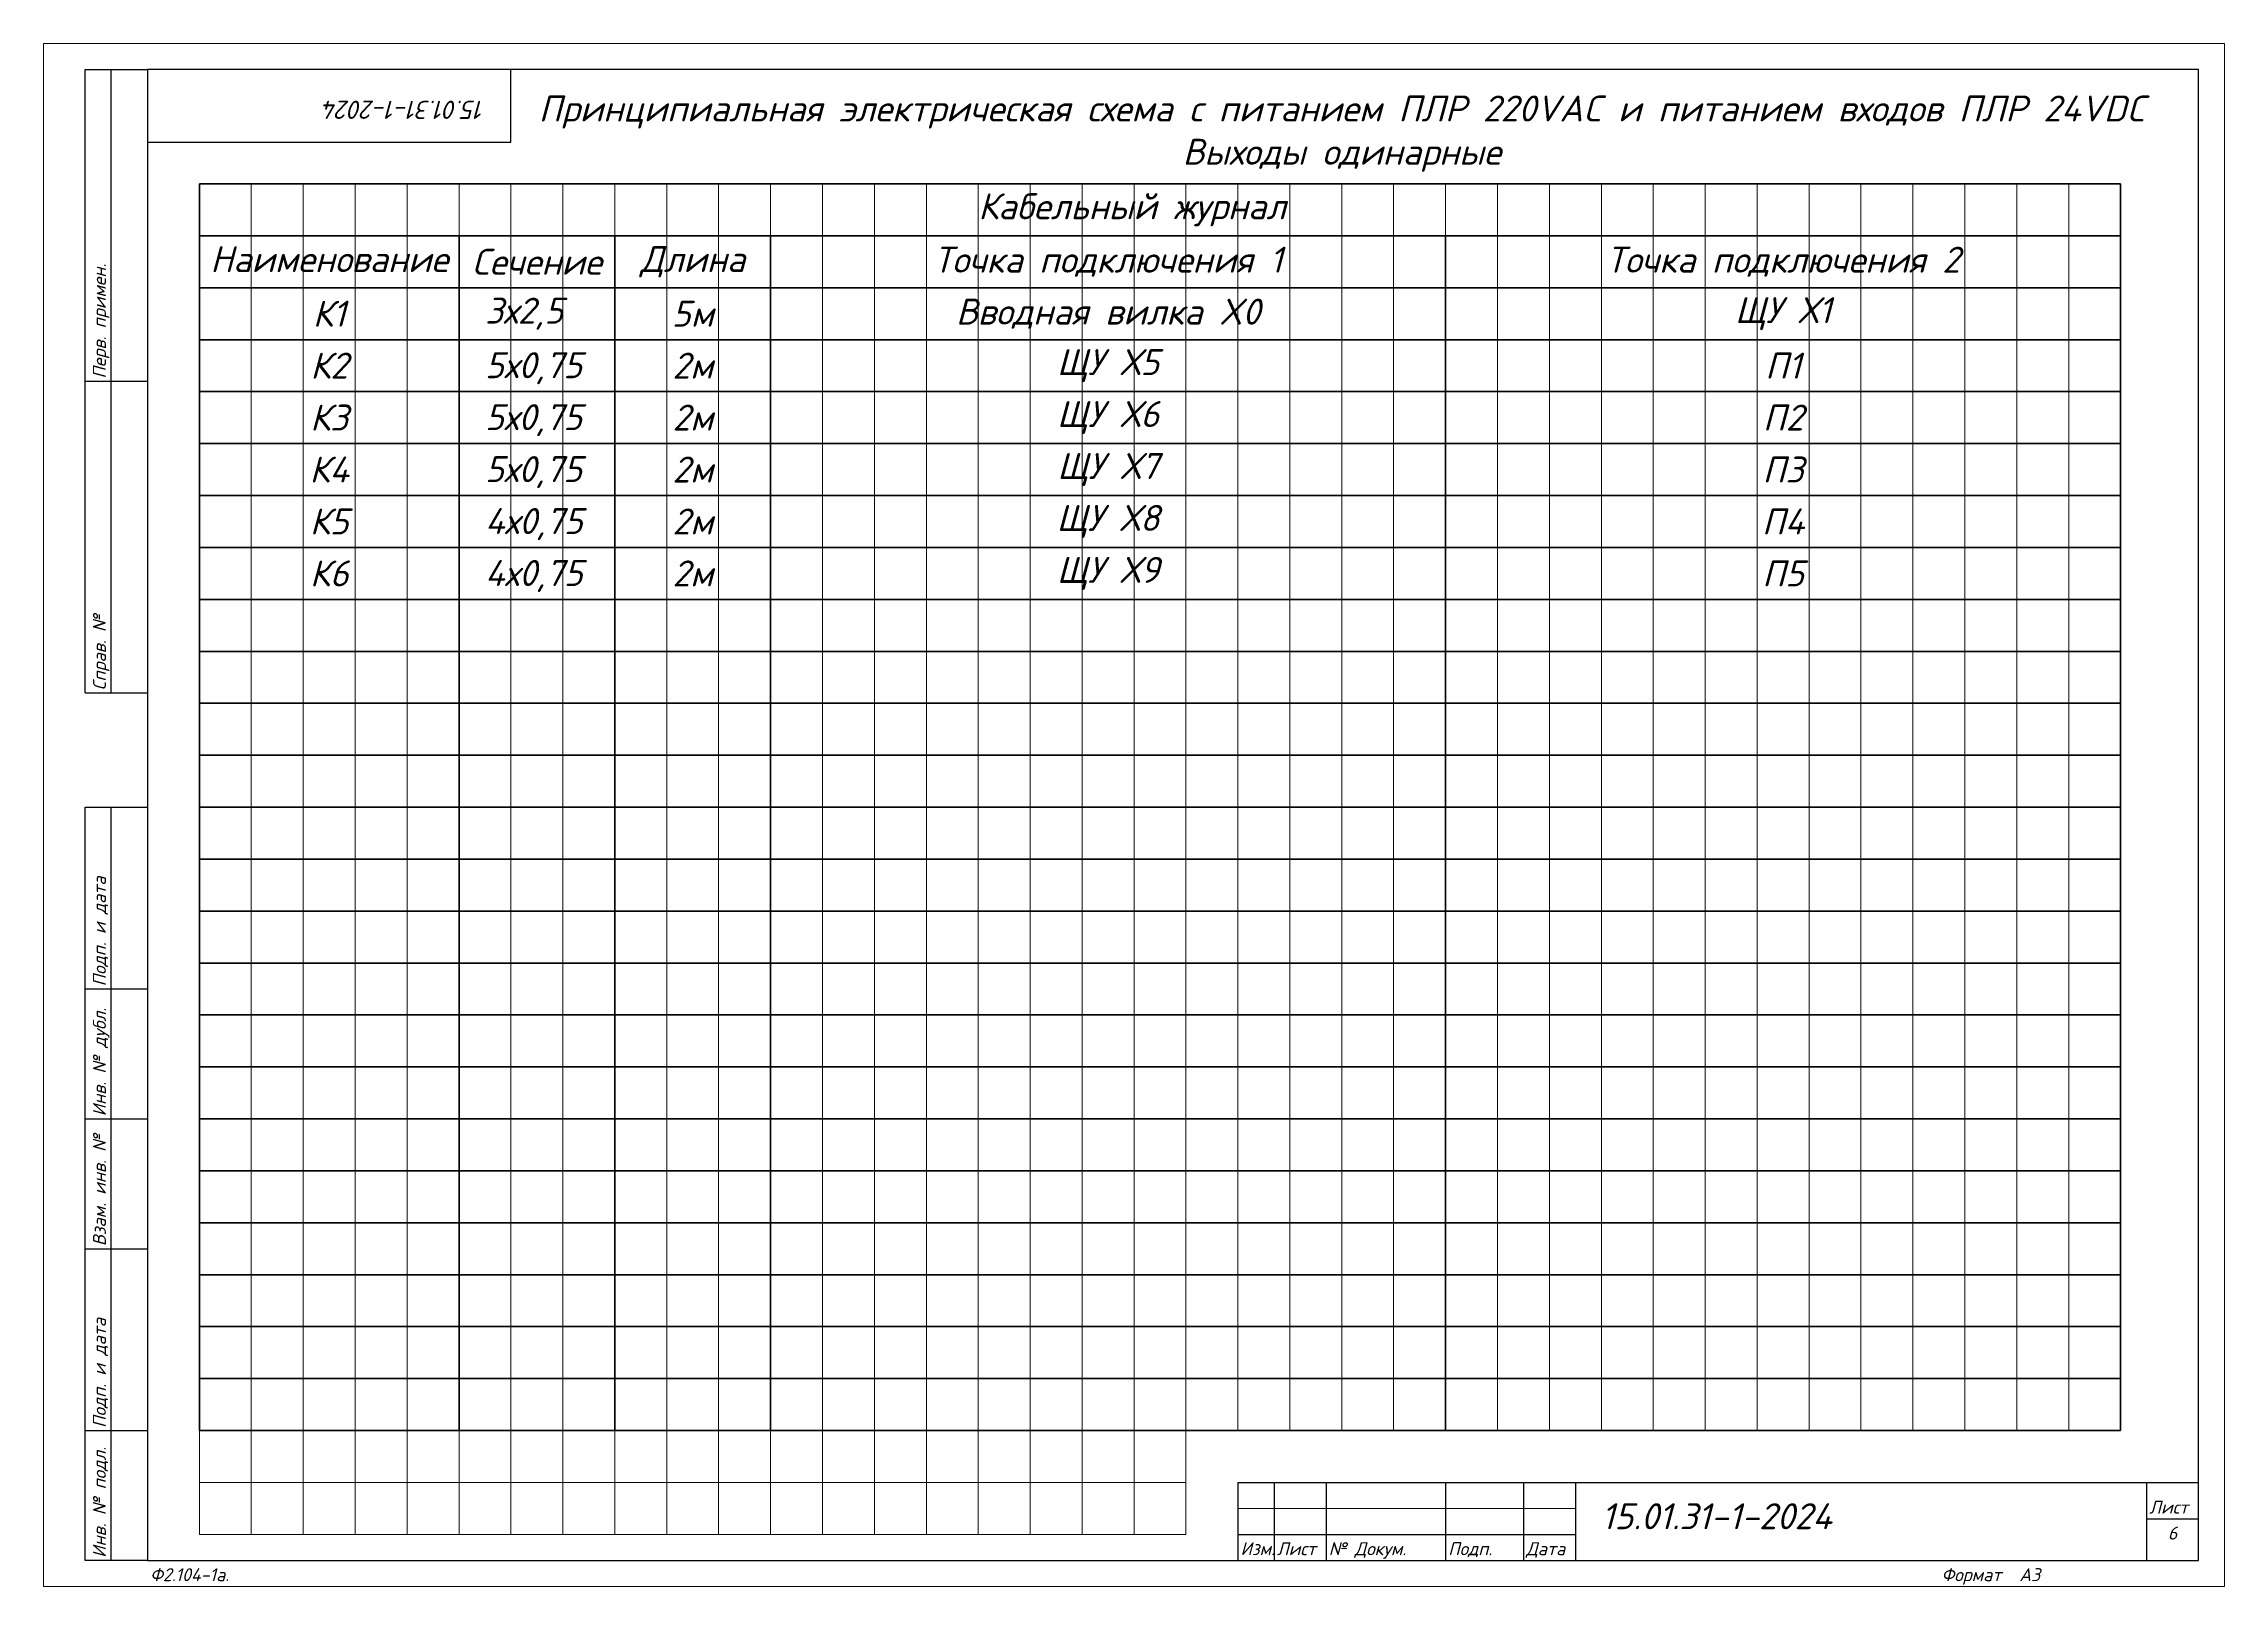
# Paper-space layout 'Эл6 (6)' of a CAD drawing. Header units: millimetres. Extents: x 0 to 420, y 0 to 297.
# The model-space entities are those that its viewports show. They can reach past a viewport. Long polylines and large blocks are cut down to what shows.
import ezdxf
from ezdxf.enums import TextEntityAlignment as Align

# ---------------------------------------------------------------- set-up
doc = ezdxf.new("R2010")
doc.units = ezdxf.units.MM
doc.layers.add('4', color=4, linetype='Continuous', lineweight=15)
doc.layers.add('Основная', color=7, linetype='Continuous', lineweight=30)
doc.layers.add('Привязки', color=2, linetype='Continuous', lineweight=0, plot=False, transparency=0.8)
doc.layers.add('рамка', color=253, linetype='Continuous', lineweight=5, transparency=0.8)
doc.styles.add('текст', font='isocpeui.ttf')

# ---------------------------------------------------------------- blocks, each defined once
blk = doc.blocks.new('*U110')
for p, q in [((8, 232), (8, 292)), ((8, 292), (20, 292)), ((13, 232), (13, 292)), ((90, 292), (90, 292)), ((90, 292), (90, 292)), ((90, 278), (90, 292)), ((90, 292), (90, 292)), ((90, 292), (90, 292)), ((90, 292), (90, 292)), ((20, 278), (90, 278)), ((8, 232), (20, 232)), ((8, 172), (8, 232)), ((13, 172), (13, 232)), ((8, 172), (20, 172)), ((8, 115), (8, 150)), ((8, 150), (20, 150)), ((13, 115), (13, 150)), ((8, 90), (8, 115)), ((8, 115), (20, 115)), ((13, 90), (13, 115)), ((8, 65), (8, 90)), ((8, 90), (20, 90)), ((13, 65), (13, 90)), ((8, 30), (8, 65)), ((8, 65), (20, 65)), ((13, 30), (13, 65)), ((8, 5), (8, 30)), ((8, 30), (20, 30)), ((13, 5), (13, 30)), ((230, 20), (415, 20)), ((230, 20), (230, 5)), ((237, 20), (237, 5)), ((247, 20), (247, 5)), ((270, 20), (270, 5)), ((285, 20), (285, 5)), ((295, 20), (295, 5)), ((405, 20), (405, 5)), ((415, 20), (415, 20)), ((415, 20), (415, 20)), ((405, 13), (415, 13)), ((230, 10), (295, 10)), ((20, 5), (8, 5)), ((230, 5), (295, 5)), ((415, 5), (415, 5)), ((415, 5), (415, 5)), ((415, 5), (415, 5)), ((415, 5), (415, 5)), ((415, 5), (415, 5)), ((415, 5), (415, 5)), ((415, 5), (415, 5))]:
    blk.add_line(p, q)
blk.add_lwpolyline([(20, 5), (415, 5), (415, 292), (20, 292)], close=True)
at = {"layer": '4'}
for p, q in [((230, 15), (295, 15)), ((415, 5), (415, 5)), ((415, 5), (415, 5)), ((415, 5), (415, 5)), ((415, 5), (415, 5)), ((415, 5), (415, 5)), ((415, 5), (415, 5)), ((415, 5), (415, 5)), ((415, 5), (415, 5)), ((415, 5), (415, 5))]:
    blk.add_line(p, q, dxfattribs=at)
at = {"layer": 'Привязки'}
blk.add_lwpolyline([(0, 0), (420, 0), (420, 297), (0, 297)], close=True, dxfattribs=at)
at = {"layer": 'рамка'}
blk.add_lwpolyline([(0, 297), (420, 297), (420, 0), (0, 0)], close=True, dxfattribs=at)
at = {"style": 'текст'}
for s, p in [('Перв. примен.', (12, 232.5)), ('Справ. №', (12, 172.5)), ('Подп. и дата', (12, 115.5)), ('Инв. № дубл.', (12, 90.5)), ('Взам. инв. №', (12, 65.5)), ('Подп. и дата', (12, 30.5)), ('Инв. № подл.', (12, 5.5))]:
    blk.add_text(s, height=2.5, rotation=90, dxfattribs=at).set_placement(p)
for s, height, p in [('Лист', 2.5, (405.5, 14)), ('Изм.', 2.5, (230.5, 6)), ('Лист', 2.5, (237.5, 6)), ('№ Докум.', 2.5, (247.5, 6)), ('Подп.', 2.5, (270.5, 6)), ('Дата', 2.5, (285.5, 6)), ('Ф2.104-1.', 0.005, (20, 4.99)), ('Разраб.', 0.0000135, (415, 5)), ('Пров.', 0.0000135, (415, 5)), ('Т.контр.', 0.0000135, (415, 5)), ('Н.контр.', 0.0000135, (415, 5)), ('Утв.', 0.0000135, (415, 5)), ('Лит.', 0.0000135, (415, 5)), ('Масса', 0.0000135, (415, 5)), ('Масштаб', 0.0000135, (415, 5)), ('Листов', 0.0000135, (415, 5)), ('Ф2.104-1а.', 2.5, (20.5, 1)), ('Формат', 2.5, (365.5, 1)), ('А3', 2.5, (380.5, 1)), ('А4', 0.025, (419.61, 0.01)), ('А2', 0.00833, (419.87, 0)), ('А1', 0.00625, (419.9, 0)), ('А0', 0.005, (419.92, 0))]:
    blk.add_text(s, height=height, dxfattribs=at).set_placement(p)
for tag, p, height in [('12', (90, 292), 0.00000373), ('13', (90, 292), 0.00000373), ('27', (90, 292), 0.00000522), ('29', (105, 249), 3.5), ('ИЗМ2', (230.5, 16), 2.5), ('ЛИСТИЗМ2', (237.5, 16), 2.5), ('№ДОКУМИЗМ2', (247.5, 16), 2.5), ('28', (415, 20), 0.0000438), ('ИЗМ1', (230.5, 11), 2.5), ('ЛИСТИЗМ1', (237.5, 11), 2.5), ('№ДОКУМИЗМ1', (247.5, 11), 2.5), ('ПОДПИЗМ1', (270.5, 11), 2.5), ('ДАТАИЗМ1', (285.5, 11), 2.5), ('ДАТАНКОНТР', (285.5, 11), 2.5), ('ОБОЗНАЧЕНИЕ', (300, 11), 5), ('ДАТАУТВ', (285.5, 6), 2.5), ('РАЗРАБ', (415, 5), 0.0000135), ('ЛИСТОВ', (415, 5), 0.0000135), ('ПРОВ', (415, 5), 0.0000135), ('ТКОНТР', (415, 5), 0.0000135), ('НКОНТР', (415, 5), 0.0000135), ('УТВ', (415, 5), 0.0000135), ('10', (415, 5), 0.0000135), ('11', (415, 5), 0.0000135), ('ПОДПИЗМ2', (415, 5), 0.0000135), ('ДАТАИЗМ2', (415, 5), 0.0000135), ('ИЗМ3', (415, 5), 0.0000135), ('ЛИСТИЗМ3', (415, 5), 0.0000135), ('№ДОКУМИЗМ3', (415, 5), 0.0000135), ('ПОДПИЗМ3', (415, 5), 0.0000135), ('ДАТАИЗМ3', (415, 5), 0.0000135), ('ИЗМ4', (415, 5), 0.0000135), ('ЛИСТИЗМ4', (415, 5), 0.0000135), ('№ДОКУМИЗМ4', (415, 5), 0.0000135), ('ПОДПИЗМ4', (415, 5), 0.0000135), ('ДАТАИЗМ4', (415, 5), 0.0000135), ('ДАТАРАЗРАБ', (415, 5), 0.0000135), ('ДАТАПРОВ', (415, 5), 0.0000135), ('ДАТАТКОНТР', (415, 5), 0.0000135)]:
    blk.add_attdef(tag, p, '', height=height, dxfattribs=at)
for tag, p, height, rotation in [('ОБОЗНАЧЕНИЕ-ВЕРХ', (85, 286), 3.5, 180), ('ПРИМЕНЯЕМОСТЬ', (19, 232.5), 2.5, 90), ('СПРАВ№', (19, 172.5), 2.5, 90), ('ДАТАУЧЁТАДУБЛ', (19, 115.5), 2.5, 90), ('ИНВ№ДУБЛ', (19, 90.5), 2.5, 90), ('ВЗАМИНВ№', (19, 65.5), 2.5, 90), ('ДАТАУЧЁТА', (19, 30.5), 2.5, 90), ('ИНВ№ПОДЛ', (19, 5.5), 2.5, 90)]:
    blk.add_attdef(tag, p, '', height=height, rotation=rotation, dxfattribs=at)
blk.add_attdef('30', text='', height=5, dxfattribs=at).set_placement((355, 34), align=Align.MIDDLE)
for tag, height, p in [('ЛИСТ', 2.5, (410, 9)), ('НАИМЕНОВАНИЕ1', 0.000027, (415, 5)), ('НАИМЕНОВАНИЕ2', 0.0000189, (415, 5)), ('НАИМЕНОВАНИЕ3', 0.0000189, (415, 5)), ('НАИМЕНОВАНИЕ4', 0.0000135, (415, 5)), ('МАССА', 0.0000189, (415, 5)), ('МАСШТАБ', 0.0000189, (415, 5)), ('МАТЕРИАЛ1', 0.0000135, (415, 5)), ('МАТЕРИАЛ2', 0.0000135, (415, 5)), ('МАТЕРИАЛ3', 0.0000135, (415, 5)), ('ПРЕДПРИЯТИЕ1', 0.0000189, (415, 5)), ('ПРЕДПРИЯТИЕ2', 0.0000189, (415, 5)), ('ПРЕДПРИЯТИЕ3', 0.0000189, (415, 5))]:
    blk.add_attdef(tag, text='', height=height, dxfattribs=at).set_placement(p, align=Align.CENTER)
for tag in ['ЛИТЕРА', 'ЛИТЕРА2', 'ЛИТЕРА3']:
    blk.add_attdef(tag, text='', height=0.0000135, dxfattribs=at).set_placement((415, 5), align=Align.RIGHT)
for tag in ['ИНДЕКС', 'ИНДЕКС2', 'ИНДЕКС3']:
    blk.add_attdef(tag, text='', height=0.0000135, dxfattribs=at).set_placement((415, 5), align=Align.TOP_LEFT)

msp = doc.modelspace()

# ---------------------------------------------------------------- linework, layer by layer
at = {"layer": 'Основная'}
for p, q in [((13070, 273), (13440, 273)), ((13070, 263), (13070, 273)), ((13440, 273), (13440, 263)), ((13440, 263), (13070, 263)), ((13070, 263), (13070, 33)), ((13120, 263), (13120, 33)), ((13150, 263), (13150, 33)), ((13180, 263), (13180, 33)), ((13310, 263), (13310, 253)), ((13440, 33), (13440, 263)), ((13070, 253), (13440, 253)), ((13310, 253), (13310, 33)), ((13070, 243), (13440, 243)), ((13070, 233), (13440, 233)), ((13070, 223), (13440, 223)), ((13070, 213), (13440, 213)), ((13070, 203), (13440, 203)), ((13070, 193), (13440, 193)), ((13070, 183), (13440, 183)), ((13070, 173), (13440, 173)), ((13070, 163), (13440, 163)), ((13070, 153), (13440, 153)), ((13070, 143), (13440, 143)), ((13070, 133), (13440, 133)), ((13070, 123), (13440, 123)), ((13070, 113), (13440, 113)), ((13070, 103), (13440, 103)), ((13070, 93), (13440, 93)), ((13070, 83), (13440, 83)), ((13070, 73), (13440, 73)), ((13070, 63), (13440, 63)), ((13070, 53), (13440, 53)), ((13070, 43), (13440, 43)), ((13070, 33), (13440, 33))]:
    msp.add_line(p, q, dxfattribs=at)
at = {"layer": 'Привязки'}
for p, q in [((13070, 273), (13440, 273)), ((13070, 13), (13070, 273)), ((13080, 273), (13080, 13)), ((13090, 273), (13090, 13)), ((13100, 273), (13100, 13)), ((13110, 273), (13110, 13)), ((13120, 273), (13120, 13)), ((13130, 273), (13130, 13)), ((13140, 273), (13140, 13)), ((13150, 273), (13150, 13)), ((13160, 273), (13160, 13)), ((13170, 273), (13170, 13)), ((13180, 273), (13180, 13)), ((13190, 273), (13190, 13)), ((13200, 273), (13200, 13)), ((13210, 273), (13210, 13)), ((13220, 273), (13220, 13)), ((13230, 273), (13230, 13)), ((13240, 273), (13240, 13)), ((13250, 273), (13250, 13)), ((13260, 273), (13260, 33)), ((13270, 273), (13270, 33)), ((13280, 273), (13280, 33)), ((13290, 273), (13290, 33)), ((13300, 273), (13300, 33)), ((13310, 273), (13310, 33)), ((13320, 273), (13320, 33)), ((13330, 273), (13330, 33)), ((13340, 273), (13340, 33)), ((13350, 273), (13350, 33)), ((13360, 273), (13360, 33)), ((13370, 273), (13370, 33)), ((13380, 273), (13380, 33)), ((13390, 273), (13390, 33)), ((13400, 273), (13400, 33)), ((13410, 273), (13410, 33)), ((13420, 273), (13420, 33)), ((13430, 273), (13430, 33)), ((13440, 273), (13440, 33)), ((13070, 263), (13440, 263)), ((13070, 253), (13440, 253)), ((13070, 243), (13440, 243)), ((13070, 233), (13440, 233)), ((13070, 223), (13440, 223)), ((13070, 213), (13440, 213)), ((13070, 203), (13440, 203)), ((13070, 193), (13440, 193)), ((13070, 183), (13440, 183)), ((13070, 173), (13440, 173)), ((13070, 163), (13440, 163)), ((13070, 153), (13440, 153)), ((13070, 143), (13440, 143)), ((13070, 133), (13440, 133)), ((13070, 123), (13440, 123)), ((13070, 113), (13440, 113)), ((13070, 103), (13440, 103)), ((13070, 93), (13440, 93)), ((13070, 83), (13440, 83)), ((13070, 73), (13440, 73)), ((13070, 63), (13440, 63)), ((13070, 53), (13440, 53)), ((13070, 43), (13440, 43)), ((13070, 33), (13260, 33)), ((13440, 33), (13260, 33)), ((13260, 33), (13260, 13)), ((13070, 23), (13260, 23)), ((13260, 13), (13070, 13))]:
    msp.add_line(p, q, dxfattribs=at)

# ---------------------------------------------------------------- block references
ref = msp.add_blockref('*U110', (12620, 300))
ref.add_attrib('ОБОЗНАЧЕНИЕ', '15.01.31-1-2024', (12920, 311), dxfattribs={"height": 5, "style": 'текст'})
ref.add_attrib('ОБОЗНАЧЕНИЕ-ВЕРХ', '15.01.31-1-2024', (12705, 586), dxfattribs={"height": 3.5, "rotation": 180, "style": 'текст'})
ref.add_attrib('НАИМЕНОВАНИЕ1', 'Система', dxfattribs={"height": 0.0000189, "style": 'текст'}).set_placement((13034.99954, 305.00017), align=Align.CENTER)
ref.add_attrib('НАИМЕНОВАНИЕ2', 'автоматического управления', dxfattribs={"height": 0.0000189, "style": 'текст'}).set_placement((13034.99954, 305.00014), align=Align.CENTER)
ref.add_attrib('НАИМЕНОВАНИЕ3', 'уровнем', dxfattribs={"height": 0.0000189, "style": 'текст'}).set_placement((13034.99954, 305.00011), align=Align.CENTER)
ref.add_attrib('РАЗРАБ', 'Соловьев И. П.', (13034.99909, 305.00014), dxfattribs={"height": 0.0000108, "style": 'текст'})
ref.add_attrib('ЛИСТОВ', '3', (13034.99992, 305.00009), dxfattribs={"height": 0.0000135, "style": 'текст'})
ref.add_attrib('ЛИСТ', '5', dxfattribs={"height": 2.5, "style": 'текст'}).set_placement((13030, 309), align=Align.CENTER)
ref.add_attrib('МАТЕРИАЛ2', 'Принципиальная электрическая схема', dxfattribs={"height": 0.0000135, "style": 'текст'}).set_placement((13034.99954, 305.00003), align=Align.CENTER)
ref.add_attrib('ПРЕДПРИЯТИЕ1', 'ФГБОУ ДПО "Институт', dxfattribs={"height": 0.0000108, "style": 'текст'}).set_placement((13034.99986, 305.00006), align=Align.CENTER)
ref.add_attrib('ПРЕДПРИЯТИЕ2', 'развития профессионального', dxfattribs={"height": 0.0000108, "style": 'текст'}).set_placement((13034.99986, 305.00003), align=Align.CENTER)
ref.add_attrib('ПРЕДПРИЯТИЕ3', 'образования"', dxfattribs={"height": 0.0000108, "style": 'текст'}).set_placement((13034.99986, 305.00001), align=Align.CENTER)
ref = msp.add_blockref('*U110', (13040, 300))
ref.add_attrib('ОБОЗНАЧЕНИЕ', '15.01.31-1-2024', (13340, 311), dxfattribs={"height": 5, "style": 'текст'})
ref.add_attrib('ОБОЗНАЧЕНИЕ-ВЕРХ', '15.01.31-1-2024', (13125, 586), dxfattribs={"height": 3.5, "rotation": 180, "style": 'текст'})
ref.add_attrib('НАИМЕНОВАНИЕ1', 'Система', dxfattribs={"height": 0.0000189, "style": 'текст'}).set_placement((13454.99954, 305.00017), align=Align.CENTER)
ref.add_attrib('НАИМЕНОВАНИЕ2', 'автоматического управления', dxfattribs={"height": 0.0000189, "style": 'текст'}).set_placement((13454.99954, 305.00014), align=Align.CENTER)
ref.add_attrib('НАИМЕНОВАНИЕ3', 'уровнем', dxfattribs={"height": 0.0000189, "style": 'текст'}).set_placement((13454.99954, 305.00011), align=Align.CENTER)
ref.add_attrib('РАЗРАБ', 'Соловьев И. П.', (13454.99909, 305.00014), dxfattribs={"height": 0.0000108, "style": 'текст'})
ref.add_attrib('ЛИСТОВ', '3', (13454.99992, 305.00009), dxfattribs={"height": 0.0000135, "style": 'текст'})
ref.add_attrib('ЛИСТ', '6', dxfattribs={"height": 2.5, "style": 'текст'}).set_placement((13450, 309), align=Align.CENTER)
ref.add_attrib('МАТЕРИАЛ2', 'Принципиальная электрическая схема', dxfattribs={"height": 0.0000135, "style": 'текст'}).set_placement((13454.99954, 305.00003), align=Align.CENTER)
ref.add_attrib('ПРЕДПРИЯТИЕ1', 'ФГБОУ ДПО "Институт', dxfattribs={"height": 0.0000108, "style": 'текст'}).set_placement((13454.99986, 305.00006), align=Align.CENTER)
ref.add_attrib('ПРЕДПРИЯТИЕ2', 'развития профессионального', dxfattribs={"height": 0.0000108, "style": 'текст'}).set_placement((13454.99986, 305.00003), align=Align.CENTER)
ref.add_attrib('ПРЕДПРИЯТИЕ3', 'образования"', dxfattribs={"height": 0.0000108, "style": 'текст'}).set_placement((13454.99986, 305.00001), align=Align.CENTER)
ref = msp.add_blockref('*U110', (12620, 3))
ref.add_attrib('ОБОЗНАЧЕНИЕ', '15.01.31-1-2024', (12920, 14), dxfattribs={"height": 5, "style": 'текст'})
ref.add_attrib('ОБОЗНАЧЕНИЕ-ВЕРХ', '15.01.31-1-2024', (12705, 289), dxfattribs={"height": 3.5, "rotation": 180, "style": 'текст'})
ref.add_attrib('НАИМЕНОВАНИЕ1', 'Система', dxfattribs={"height": 0.0000189, "style": 'текст'}).set_placement((13034.99954, 8.00017), align=Align.CENTER)
ref.add_attrib('НАИМЕНОВАНИЕ2', 'автоматического управления', dxfattribs={"height": 0.0000189, "style": 'текст'}).set_placement((13034.99954, 8.00014), align=Align.CENTER)
ref.add_attrib('НАИМЕНОВАНИЕ3', 'уровнем', dxfattribs={"height": 0.0000189, "style": 'текст'}).set_placement((13034.99954, 8.00011), align=Align.CENTER)
ref.add_attrib('РАЗРАБ', 'Соловьев И. П.', (13034.99909, 8.00014), dxfattribs={"height": 0.0000108, "style": 'текст'})
ref.add_attrib('ЛИСТОВ', '3', (13034.99992, 8.00009), dxfattribs={"height": 0.0000135, "style": 'текст'})
ref.add_attrib('ЛИСТ', '5', dxfattribs={"height": 2.5, "style": 'текст'}).set_placement((13030, 12), align=Align.CENTER)
ref.add_attrib('МАТЕРИАЛ2', 'Принципиальная электрическая схема', dxfattribs={"height": 0.0000135, "style": 'текст'}).set_placement((13034.99954, 8.00003), align=Align.CENTER)
ref.add_attrib('ПРЕДПРИЯТИЕ1', 'ФГБОУ ДПО "Институт', dxfattribs={"height": 0.0000108, "style": 'текст'}).set_placement((13034.99986, 8.00006), align=Align.CENTER)
ref.add_attrib('ПРЕДПРИЯТИЕ2', 'развития профессионального', dxfattribs={"height": 0.0000108, "style": 'текст'}).set_placement((13034.99986, 8.00003), align=Align.CENTER)
ref.add_attrib('ПРЕДПРИЯТИЕ3', 'образования"', dxfattribs={"height": 0.0000108, "style": 'текст'}).set_placement((13034.99986, 8.00001), align=Align.CENTER)
ref = msp.add_blockref('*U110', (13040, 3))
ref.add_attrib('ОБОЗНАЧЕНИЕ', '15.01.31-1-2024', (13340, 14), dxfattribs={"height": 5, "style": 'текст'})
ref.add_attrib('ОБОЗНАЧЕНИЕ-ВЕРХ', '15.01.31-1-2024', (13125, 289), dxfattribs={"height": 3.5, "rotation": 180, "style": 'текст'})
ref.add_attrib('НАИМЕНОВАНИЕ1', 'Система', dxfattribs={"height": 0.0000189, "style": 'текст'}).set_placement((13454.99954, 8.00017), align=Align.CENTER)
ref.add_attrib('НАИМЕНОВАНИЕ2', 'автоматического управления', dxfattribs={"height": 0.0000189, "style": 'текст'}).set_placement((13454.99954, 8.00014), align=Align.CENTER)
ref.add_attrib('НАИМЕНОВАНИЕ3', 'уровнем', dxfattribs={"height": 0.0000189, "style": 'текст'}).set_placement((13454.99954, 8.00011), align=Align.CENTER)
ref.add_attrib('РАЗРАБ', 'Соловьев И. П.', (13454.99909, 8.00014), dxfattribs={"height": 0.0000108, "style": 'текст'})
ref.add_attrib('ЛИСТОВ', '3', (13454.99992, 8.00009), dxfattribs={"height": 0.0000135, "style": 'текст'})
ref.add_attrib('ЛИСТ', '6', dxfattribs={"height": 2.5, "style": 'текст'}).set_placement((13450, 12), align=Align.CENTER)
ref.add_attrib('МАТЕРИАЛ2', 'Принципиальная электрическая схема', dxfattribs={"height": 0.0000135, "style": 'текст'}).set_placement((13454.99954, 8.00003), align=Align.CENTER)
ref.add_attrib('ПРЕДПРИЯТИЕ1', 'ФГБОУ ДПО "Институт', dxfattribs={"height": 0.0000108, "style": 'текст'}).set_placement((13454.99986, 8.00006), align=Align.CENTER)
ref.add_attrib('ПРЕДПРИЯТИЕ2', 'развития профессионального', dxfattribs={"height": 0.0000108, "style": 'текст'}).set_placement((13454.99986, 8.00003), align=Align.CENTER)
ref.add_attrib('ПРЕДПРИЯТИЕ3', 'образования"', dxfattribs={"height": 0.0000108, "style": 'текст'}).set_placement((13454.99986, 8.00001), align=Align.CENTER)

# ---------------------------------------------------------------- texts
at = {"layer": 'Основная', "char_height": 5, "style": 'текст'}
for s, width, gutter_width, heights, insert, attachment_point in [('Принципиальная электрическая схема с питанием ПЛР 220VAC и питанием входов ПЛР 24VDC\\PВыходы одинарные', 333.9398066, 200, [15.99579], (13290.0001, 289.99998), 2), ('Кабельный журнал', 61.6342055, 200, [9.9986], (13220, 268), 4), ('Наименование', 23, 200, [9.9986], (13095, 258.5), 5), ('Сечение', 23, 200, [9.9986], (13135, 258), 5), ('Длина', 23, 200, [9.9986], (13165, 258), 5), ('Точка подключения 1', 125.709665, 199.79134, [6.98908], (13245, 258), 5), ('Точка подключения 2', 125.709665, 199.79134, [6.98908], (13375, 258), 5), ('К1', 23, 200, [9.9986], (13095, 248), 5), ('3х2,5', 23, 200, [9.9986], (13125, 248), 4), ('5м', 23, 200, [9.9986], (13165, 248), 5), ('Вводная вилка X0', 125.709665, 199.79134, [6.98908], (13245, 248), 5), ('ЩУ Х1', 125.709665, 199.79134, [6.98908], (13375, 248), 5), ('К2', 23, 200, [9.9986], (13095, 238), 5), ('5х0,75', 23, 200, [9.9986], (13125, 237.5), 4), ('2м', 23, 200, [9.9986], (13165, 238), 5), ('ЩУ Х5', 125.709665, 199.79134, [6.98908], (13245, 238), 5), ('П1', 125.709665, 199.79134, [6.98908], (13375, 238), 5), ('ЩУ Х6', 125.709665, 199.79134, [6.98908], (13245, 228), 5), ('К3', 23, 200, [9.9986], (13095, 228), 5), ('5х0,75', 29.4956206, 200, [13.36511], (13125, 227.5), 4), ('2м', 23, 200, [9.9986], (13165, 228), 5), ('П2', 125.709665, 199.79134, [6.98908], (13375, 228), 5), ('К4', 23, 200, [9.9986], (13095, 218), 5), ('5х0,75', 29.5088066, 200, [13.8539], (13125, 217.5), 4), ('2м', 23, 200, [9.9986], (13165, 218), 5), ('ЩУ Х7', 125.709665, 199.79134, [6.98908], (13245, 218), 5), ('П3', 125.709665, 199.79134, [6.98908], (13375, 218), 5), ('К5', 23, 200, [9.9986], (13095, 208), 5), ('4х0,75', 23, 200, [9.9986], (13125, 207.5), 4), ('2м', 23, 200, [9.9986], (13165, 208), 5), ('ЩУ Х8', 125.709665, 199.79134, [6.98908], (13245, 208), 5), ('П4', 125.709665, 199.79134, [6.98908], (13375, 208), 5), ('К6', 23, 200, [9.9986], (13095, 198), 5), ('4х0,75', 23, 200, [9.9986], (13125, 197.5), 4), ('2м', 23, 200, [9.9986], (13165, 198), 5), ('ЩУ Х9', 125.709665, 199.79134, [6.98908], (13245, 198), 5), ('П5', 125.709665, 199.79134, [6.98908], (13375, 198), 5)]:
    msp.add_mtext_dynamic_manual_height_columns(s, width=width, gutter_width=gutter_width, heights=heights, dxfattribs=dict(at, insert=insert, attachment_point=attachment_point))

psp = doc.layouts.new('Эл6 (6)')

# ---------------------------------------------------------------- viewports
at = {"layer": 'Основная', "view_target_point": (10397.19296, 3616.94449)}
psp.add_viewport(center=(210, 148.5), size=(420, 297), view_center_point=(2852.7993, -3465.44974), view_height=296.9883384, dxfattribs=at)

doc.saveas('drawing.dxf')
